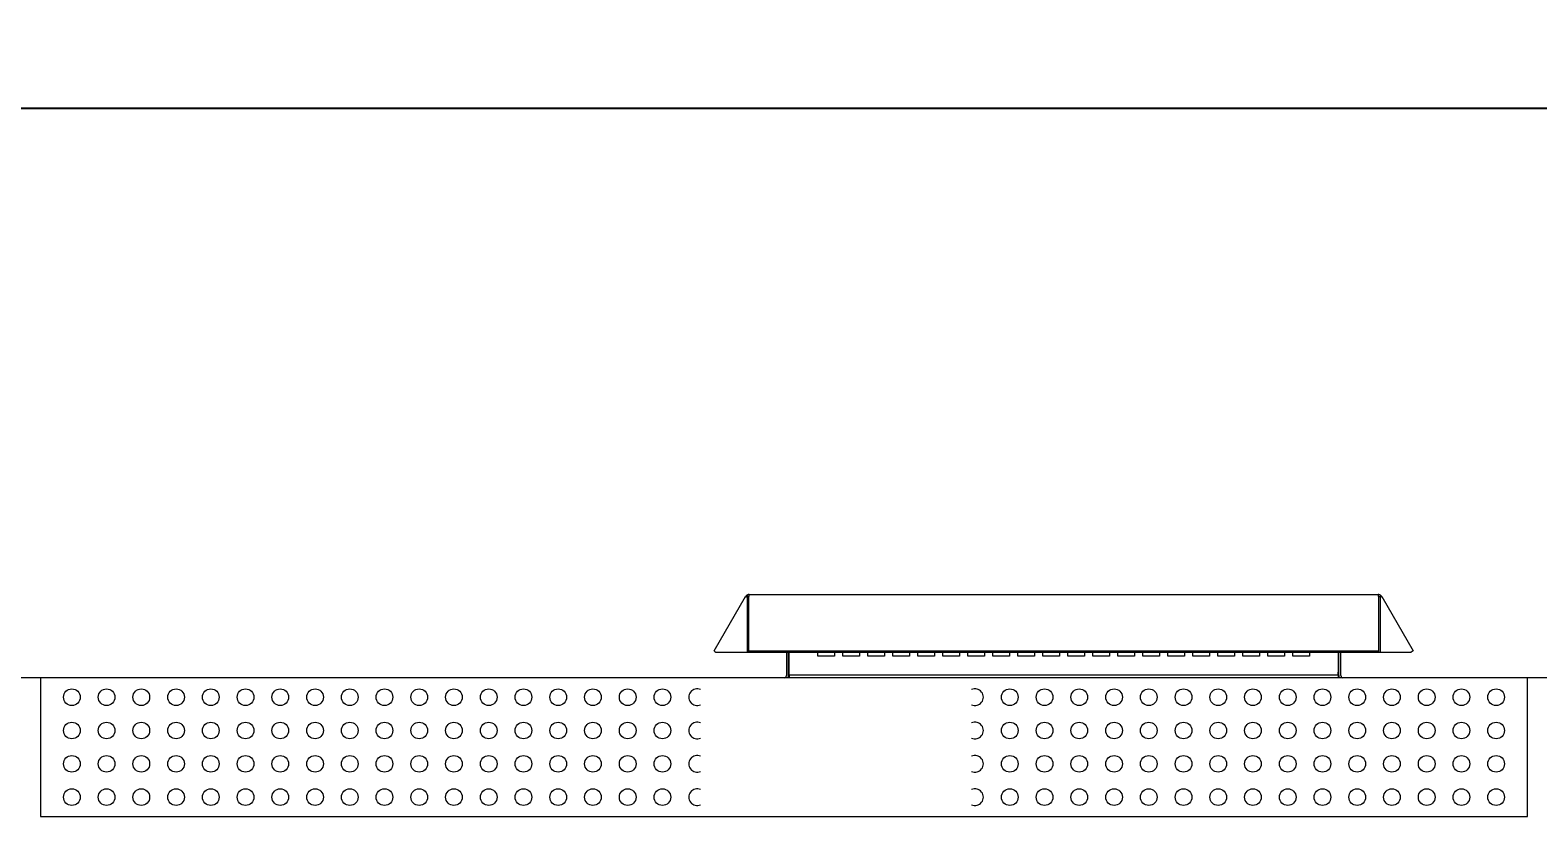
# Model space of a CAD drawing. Header units: millimetres. Extents: x -116965 to 323937, y 291661 to 566926.
# Drawn here: x -39830 to -38745, y 342053 to 342618 of the extents above; entities that cross this region are included whole.
import ezdxf

# ---------------------------------------------------------------- set-up
doc = ezdxf.new("R2010")
doc.units = ezdxf.units.MM
doc.set_wipeout_variables(frame=1)
doc.header["$PDMODE"] = 35
doc.layers.get('0').update_dxf_attribs({"lineweight": 18})
for name, color, linetype, lineweight in [('AM_5', 3, 'Continuous', 25), ('hw_Auxiliary', 2, 'Continuous', 13), ('Visible (ISO)', 7, 'Continuous', 50)]:
    doc.layers.add(name, color=color, linetype=linetype, lineweight=lineweight)
doc.styles.add('{18b73a54-fa43-428c-adcb-c1c7bbdf2c84}', font='Simplex.shx')
doc.dimstyles.new('kich thuoc$0', dxfattribs={"dimscale": 2, "dimtxt": 20, "dimasz": 16, "dimexe": 15, "dimexo": 10, "dimgap": 5, "dimtad": 1, "dimdec": 0, "dimzin": 0, "dimdsep": 46, "dimtxsty": '{18b73a54-fa43-428c-adcb-c1c7bbdf2c84}', "dimblk": 'OPEN30', "dimcen": 0.09, "dimclrd": 3, "dimclre": 3, "dimclrt": 3, "dimadec": 0, "dimazin": 0, "dimtfac": 1, "dimtdec": 0, "dimtofl": 0, "dimtmove": 0, "dimatfit": 3, "dimldrblk": 'OPEN30', "dimfxl": 1, "dimtolj": 1, "dimtzin": 0, "dimarcsym": 0})

# ---------------------------------------------------------------- blocks, each defined once
blk = doc.blocks.new('*U1513')
blk.add_wipeout([(0, -47.5), (0, 47.5), (-195, 47.5), (-195, -47.5)])
blk = doc.blocks.new('*U1573')
for points in [[(0, 0), (1100, 0), (1100, 2200), (0, 2200)], [(15, 2100), (1085, 2100), (1085, 2200), (15, 2200)]]:
    blk.add_lwpolyline(points, close=True)
for centre in [(37.5, 2186), (62.5, 2186), (87.5, 2186), (112.5, 2186), (137.5, 2186), (162.5, 2186), (187.5, 2186), (212.5, 2186), (237.5, 2186), (262.5, 2186), (287.5, 2186), (312.5, 2186), (337.5, 2186), (362.5, 2186), (387.5, 2186), (412.5, 2186), (437.5, 2186), (462.5, 2186), (712.5, 2186), (737.5, 2186), (762.5, 2186), (787.5, 2186), (812.5, 2186), (837.5, 2186), (862.5, 2186), (887.5, 2186), (912.5, 2186), (937.5, 2186), (962.5, 2186), (987.5, 2186), (1012.5, 2186), (1037.5, 2186), (1062.5, 2186), (37.5, 2162), (62.5, 2162), (87.5, 2162), (112.5, 2162), (137.5, 2162), (162.5, 2162), (187.5, 2162), (212.5, 2162), (237.5, 2162), (262.5, 2162), (287.5, 2162), (312.5, 2162), (337.5, 2162), (362.5, 2162), (387.5, 2162), (412.5, 2162), (437.5, 2162), (462.5, 2162), (712.5, 2162), (737.5, 2162), (762.5, 2162), (787.5, 2162), (812.5, 2162), (837.5, 2162), (862.5, 2162), (887.5, 2162), (912.5, 2162), (937.5, 2162), (962.5, 2162), (987.5, 2162), (1012.5, 2162), (1037.5, 2162), (1062.5, 2162), (37.5, 2138), (62.5, 2138), (87.5, 2138), (112.5, 2138), (137.5, 2138), (162.5, 2138), (187.5, 2138), (212.5, 2138), (237.5, 2138), (262.5, 2138), (287.5, 2138), (312.5, 2138), (337.5, 2138), (362.5, 2138), (387.5, 2138), (412.5, 2138), (437.5, 2138), (462.5, 2138), (712.5, 2138), (737.5, 2138), (762.5, 2138), (787.5, 2138), (812.5, 2138), (837.5, 2138), (862.5, 2138), (887.5, 2138), (912.5, 2138), (937.5, 2138), (962.5, 2138), (987.5, 2138), (1012.5, 2138), (1037.5, 2138), (1062.5, 2138), (37.5, 2114), (62.5, 2114), (87.5, 2114), (112.5, 2114), (137.5, 2114), (162.5, 2114), (187.5, 2114), (212.5, 2114), (237.5, 2114), (262.5, 2114), (287.5, 2114), (312.5, 2114), (337.5, 2114), (362.5, 2114), (387.5, 2114), (412.5, 2114), (437.5, 2114), (462.5, 2114), (712.5, 2114), (737.5, 2114), (762.5, 2114), (787.5, 2114), (812.5, 2114), (837.5, 2114), (862.5, 2114), (887.5, 2114), (912.5, 2114), (937.5, 2114), (962.5, 2114), (987.5, 2114), (1012.5, 2114), (1037.5, 2114), (1062.5, 2114)]:
    blk.add_circle(centre, 6)
at = {"layer": 'hw_Auxiliary'}
blk.add_blockref('*U1513', (685, 2150), dxfattribs=at)
for centre, start, end in [((487.5, 2186), 65.3757, 294.6243), ((687.5, 2186), 245.3757, 114.6243), ((487.5, 2162), 65.3757, 294.6243), ((687.5, 2162), 245.3757, 114.6243), ((487.5, 2138), 65.3757, 294.6243), ((687.5, 2138), 245.3757, 114.6243), ((487.5, 2114), 65.3757, 294.6243), ((687.5, 2114), 245.3757, 114.6243)]:
    blk.add_arc(centre, 6, start, end)
blk = doc.blocks.new('_Open30')
at = {"color": 0, "linetype": 'ByBlock', "lineweight": -2}
for p, q in [((-1, 0.268), (0, 0)), ((0, 0), (-1, -0.268)), ((0, 0), (-1, 0))]:
    blk.add_line(p, q, dxfattribs=at)
blk = doc.blocks.new('*D1754')
at = {"layer": 'AM_5', "color": 3, "lineweight": -2, "transparency": 16777216}
for p, q in [((-47836.7, 342171.9), (-47836.7, 342591.7)), ((-27636.9, 342171.9), (-27636.9, 342591.7)), ((-47806.7, 342561.7), (-27666.9, 342561.7))]:
    blk.add_line(p, q, dxfattribs=at)
at = {"layer": 'Defpoints', "color": 0, "lineweight": -3, "transparency": 16777216}
for p in [(-27636.9, 342561.7), (-47836.7, 342151.9), (-27636.9, 342151.9)]:
    blk.add_point(p, dxfattribs=at)
at = {"layer": 'AM_5', "color": 3, "lineweight": -2, "transparency": 16777216, "xscale": 30, "yscale": 30, "zscale": 30, "rotation": 180}
blk.add_blockref('_Open30', (-47836.7, 342561.7), dxfattribs=at)
at = {"layer": 'AM_5', "color": 3, "lineweight": -2, "transparency": 16777216, "xscale": 30, "yscale": 30, "zscale": 30}
blk.add_blockref('_Open30', (-27636.9, 342561.7), dxfattribs=at)
at = {"layer": 'AM_5', "color": 3, "transparency": 16777216, "insert": (-37736.8, 342591.7), "char_height": 40, "attachment_point": 5, "style": '{18b73a54-fa43-428c-adcb-c1c7bbdf2c84}'}
blk.add_mtext('\\A1;20200', dxfattribs=at)
blk = doc.blocks.new('SV-F')
at = {"lineweight": 13}
blk.add_line((201, 0), (-201, 0), dxfattribs=at)
at = {"layer": 'Visible (ISO)', "lineweight": 13}
for p, q in [((-251.5, 19.3), (-228.9, 58.5)), ((-228.8, 58.5), (-228.9, 58.5)), ((-228.8, 58.5), (-228.7, 58.4)), ((-227.8, 58.9), (-228.2, 58.1)), ((-227.8, 58.9), (-227.8, 18.5)), ((-226.8, 58.3), (-227.8, 58.9)), ((-226.8, 18.5), (-226.8, 58.3)), ((-226.7, 58.5), (-226.7, 19.3)), ((-226.3, 58.5), (-226.7, 58.5)), ((-226.3, 58.5), (-226.3, 60)), ((-226.3, 60), (226.3, 60)), ((226.3, 60), (226.3, 58.5)), ((226.7, 58.5), (226.3, 58.5)), ((226.7, 58.5), (226.7, 19.3)), ((226.8, 58.3), (227.8, 58.9)), ((226.8, 18.5), (226.8, 58.3)), ((228.2, 58.1), (227.8, 58.9)), ((227.8, 58.9), (227.8, 18.5)), ((228.7, 58.4), (228.8, 58.5)), ((228.9, 58.5), (228.8, 58.5)), ((228.9, 58.5), (251.5, 19.3)), ((-250.9, 18.9), (-251.5, 19.3)), ((-250.9, 18.9), (-250.2, 18.5)), ((-250.2, 18.5), (-227.8, 18.5)), ((-227.8, 18.5), (-226.8, 18.5)), ((-226.7, 19.3), (-226.7, 18.5)), ((-226.7, 19.3), (226.7, 19.3)), ((-226.7, 18.5), (226.7, 18.5)), ((-199.5, 18.5), (-199.5, 1.5)), ((-198, 1.5), (-198, 18.5)), ((-197.5, 4), (-197.5, 18.5)), ((-177, 15.5), (-177, 18.5)), ((-165, 15.5), (-177, 15.5)), ((-165, 18.5), (-165, 15.5)), ((-159, 15.5), (-159, 18.5)), ((-147, 15.5), (-159, 15.5)), ((-147, 18.5), (-147, 15.5)), ((-141, 15.5), (-141, 18.5)), ((-129, 15.5), (-141, 15.5)), ((-129, 18.5), (-129, 15.5)), ((-123, 15.5), (-123, 18.5)), ((-111, 15.5), (-123, 15.5)), ((-111, 18.5), (-111, 15.5)), ((-105, 15.5), (-105, 18.5)), ((-93, 15.5), (-105, 15.5)), ((-93, 18.5), (-93, 15.5)), ((-87, 15.5), (-87, 18.5)), ((-75, 15.5), (-87, 15.5)), ((-75, 18.5), (-75, 15.5)), ((-69, 15.5), (-69, 18.5)), ((-57, 15.5), (-69, 15.5)), ((-57, 18.5), (-57, 15.5)), ((-51, 15.5), (-51, 18.5)), ((-39, 15.5), (-51, 15.5)), ((-39, 18.5), (-39, 15.5)), ((-33, 15.5), (-33, 18.5)), ((-21, 15.5), (-33, 15.5)), ((-21, 18.5), (-21, 15.5)), ((-15, 15.5), (-15, 18.5)), ((-3, 15.5), (-15, 15.5)), ((-3, 18.5), (-3, 15.5)), ((3, 15.5), (3, 18.5)), ((15, 15.5), (3, 15.5)), ((15, 18.5), (15, 15.5)), ((21, 15.5), (21, 18.5)), ((33, 15.5), (21, 15.5)), ((33, 18.5), (33, 15.5)), ((39, 15.5), (39, 18.5)), ((51, 15.5), (39, 15.5)), ((51, 18.5), (51, 15.5)), ((57, 15.5), (57, 18.5)), ((69, 15.5), (57, 15.5)), ((69, 18.5), (69, 15.5)), ((75, 15.5), (75, 18.5)), ((87, 15.5), (75, 15.5)), ((87, 18.5), (87, 15.5)), ((93, 15.5), (93, 18.5)), ((105, 15.5), (93, 15.5)), ((105, 18.5), (105, 15.5)), ((111, 15.5), (111, 18.5)), ((123, 15.5), (111, 15.5)), ((123, 18.5), (123, 15.5)), ((129, 15.5), (129, 18.5)), ((141, 15.5), (129, 15.5)), ((141, 18.5), (141, 15.5)), ((147, 15.5), (147, 18.5)), ((159, 15.5), (147, 15.5)), ((159, 18.5), (159, 15.5)), ((165, 15.5), (165, 18.5)), ((177, 15.5), (165, 15.5)), ((177, 18.5), (177, 15.5)), ((197.5, 18.5), (197.5, 4)), ((198, 1.5), (198, 18.5)), ((199.5, 1.5), (199.5, 18.5)), ((226.7, 19.3), (226.7, 18.5)), ((226.8, 18.5), (227.8, 18.5)), ((227.8, 18.5), (250.2, 18.5)), ((250.9, 18.9), (250.2, 18.5)), ((251.5, 19.3), (250.9, 18.9)), ((-197.5, 2), (-197.5, 4)), ((-197.5, 2), (197.5, 2)), ((-197.5, 2), (-197.5, 0)), ((197.5, 2), (197.5, 4)), ((197.5, 2), (197.5, 0))]:
    blk.add_line(p, q, dxfattribs=at)
for centre, radius, start, end in [((-226.3, 57), 3, 136.3257, 150), ((-226.3, 57), 3, 90, 136.3257), ((-226.3, 57), 1.5, 105.8402, 114.6033), ((226.3, 57), 3, 43.6743, 90), ((226.3, 57), 1.5, 65.3967, 74.1598), ((226.3, 57), 3, 30, 43.6743), ((-201, 1.5), 1.5, 270, 0), ((-201, 1.5), 3, 330, 0), ((201, 1.5), 3, 180, 210), ((201, 1.5), 1.5, 180, 270)]:
    blk.add_arc(centre, radius, start, end, dxfattribs=at)
for points in [[(-228.7, 58.4), (-228.7, 58.4), (-228.6, 58.4), (-228.6, 58.3)], [(-228.6, 58.3), (-228.5, 58.3), (-228.4, 58.2), (-228.2, 58.1)], [(228.6, 58.3), (228.5, 58.3), (228.4, 58.2), (228.2, 58.1)], [(228.7, 58.4), (228.7, 58.4), (228.6, 58.4), (228.6, 58.3)]]:
    blk.add_open_spline(points, degree=3, dxfattribs=at)

msp = doc.modelspace()

# ---------------------------------------------------------------- block references
msp.add_blockref('*U1573', (-39837.949803, 339951.616143))

# ---------------------------------------------------------------- next in the draw order: block references
msp.add_blockref('SV-F', (-39086.72148, 342151.616143))

# ---------------------------------------------------------------- next in the draw order: dimensions: what is measured, and where the dimension line sits
at = {"layer": 'AM_5'}
dim = msp.add_linear_dim(base=(-27636.949803, 342561.701628), p1=(-47836.721396, 342151.923223), p2=(-27636.949803, 342151.923223), dimstyle='kich thuoc$0', override={"dimasz": 15, "dimtdec": 4}, dxfattribs=at)
dim.commit()
dim.dimension.update_dxf_attribs({"geometry": '*D1754', "text_midpoint": (-37736.8356, 342561.701628), "dimtype": 160})

doc.saveas('drawing.dxf')
